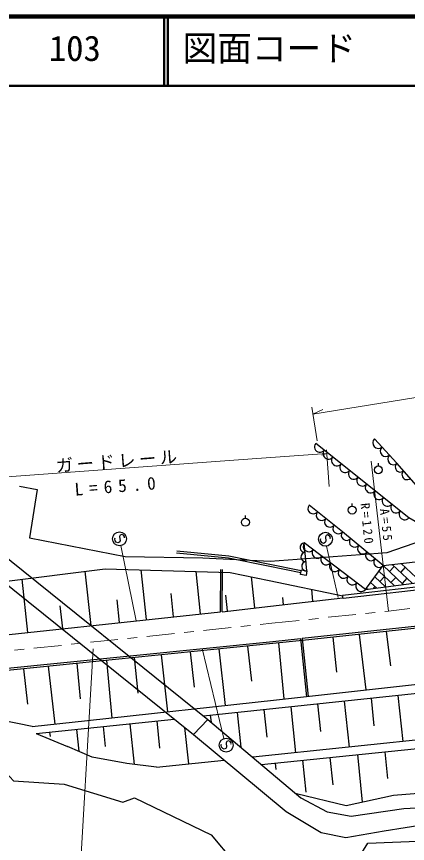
# Model space of a CAD drawing. Units: millimetres, scale not verified. Extents: x -61820 to 680000, y 20000 to 380000.
# Drawn here: x 96482 to 152790, y 260940 to 380000 of the extents above; entities that cross this region are included whole.
import ezdxf
from ezdxf.enums import TextEntityAlignment as Align

# ---------------------------------------------------------------- set-up
doc = ezdxf.new("R2010")
doc.units = ezdxf.units.MM
doc.header["$LTSCALE"] = 1000
doc.linetypes.add('USER1', pattern=[8.2, 4, -1.4, 1.4, -1.4])
for name, color, linetype, lineweight in [('M-BGD', 7, 'Continuous', 25), ('M-BMK', 2, 'USER1', 13), ('M-BMK-ROW', 30, 'Continuous', 25), ('M-STR-HTXT', 7, 'Continuous', 13), ('M-STR-STR3', 7, 'Continuous', 25), ('M-STR-STRC', 7, 'Continuous', 25), ('M-TTL', 2, 'Continuous', 140), ('M-TTL-LINE', 7, 'Continuous', 50)]:
    doc.layers.add(name, color=color, linetype=linetype, lineweight=lineweight)
doc.layers.add('M-TTL-TXT', color=7, linetype='Continuous')
doc.styles.add('ＭＳ ゴシック', font='')
doc.styles.get('ＭＳ ゴシック').set_extended_font_data('MS Gothic')

msp = doc.modelspace()

# ---------------------------------------------------------------- linework, layer by layer
at = {"layer": 'M-BGD'}
for p, q in [((148596, 315305), (148596, 315695)), ((81544, 312974), (124019, 278811)), ((79886, 310458), (121974, 276607)), ((144820, 309509), (144820, 309899)), ((129454, 307753), (129454, 308143)), ((107237, 292315), (106390, 300136)), ((115203, 293169), (114433, 300349)), ((122994, 294004), (122338, 300112)), ((126086, 294307), (126144, 300397)), ((137488, 300191), (132709, 301152)), ((137430, 299899), (132727, 300845)), ((98111, 291336), (97285, 298971)), ((127233, 299965), (132853, 298798)), ((130784, 294844), (130303, 299328)), ((132853, 298798), (143463, 296596)), ((119098, 293587), (118740, 296928)), ((126889, 294422), (126646, 296684)), ((139181, 295804), (138994, 297523)), ((143496, 296298), (143463, 296596)), ((111308, 292751), (110958, 296008)), ((133080, 295107), (143496, 296298)), ((134938, 295319), (134824, 296374)), ((103132, 291874), (102780, 295160)), ((126086, 294307), (133080, 295107)), ((157681, 292600), (137629, 290462)), ((142021, 290628), (142545, 285618)), ((145833, 291035), (146807, 283044)), ((149745, 291452), (150347, 286508)), ((79492, 284600), (133391, 290034)), ((133409, 289734), (79516, 284288)), ((129763, 289366), (130333, 284325)), ((133391, 290034), (137380, 290437)), ((134199, 289814), (135000, 281742)), ((137380, 290437), (138229, 282052)), ((137629, 290462), (138478, 282083)), ((121468, 288527), (122043, 283443)), ((125616, 288947), (126536, 280808)), ((109460, 287314), (110224, 278995)), ((113410, 287713), (113929, 282593)), ((117321, 288108), (118249, 279894)), ((97485, 286104), (98067, 280978)), ((101041, 286463), (101988, 278120)), ((105164, 286880), (105634, 281766)), ((123410, 279302), (161047, 283282)), ((151401, 282262), (152104, 275610)), ((106725, 278623), (133907, 281621)), ((139826, 281038), (140246, 277060)), ((143684, 281446), (144386, 274809)), ((147542, 281854), (147964, 277867)), ((128251, 279814), (128780, 274809)), ((132109, 280221), (132529, 276252)), ((135967, 280630), (136668, 274007)), ((98740, 277775), (106725, 278623)), ((99313, 276753), (119180, 278854)), ((121974, 276607), (124019, 278811)), ((124392, 279405), (124497, 278410)), ((108959, 277773), (109262, 274903)), ((112817, 278181), (113438, 272308)), ((116675, 278589), (117093, 274638)), ((120676, 277651), (121231, 272404)), ((99313, 276753), (103834, 274906)), ((101242, 276957), (101308, 276335)), ((105100, 277365), (105433, 274221)), ((149520, 274141), (149918, 270275)), ((116647, 271928), (126389, 272940)), ((137671, 272923), (138143, 268337)), ((141621, 273329), (142026, 269386)), ((145571, 273735), (146277, 266865)), ((133722, 272517), (133816, 271600))]:
    msp.add_line(p, q, dxfattribs=at)
for points in [[(143451, 296695), (157798, 298315), (167070, 299733), (177234, 302032), (186330, 304893), (194290, 307668), (199568, 309131), (204438, 310949), (214063, 314497), (221451, 316123), (230560, 316445), (239006, 315393), (242804, 314481), (252868, 311913), (262787, 310858), (264837, 310946), (268709, 311502), (272613, 312417), (287547, 318016), (295235, 319454), (306615, 322144), (317439, 324708), (322338, 323663), (346688, 329682)], [(346808, 329196), (322346, 323150), (317444, 324196), (306731, 321657), (295339, 318965), (287682, 317532), (272758, 311938), (268802, 311010), (264883, 310447), (262771, 310356), (252779, 311420), (242684, 313996), (238917, 314900), (230538, 315944), (221514, 315625), (214204, 314016), (204611, 310480), (199722, 308655), (194440, 307191), (186487, 304418), (177364, 301549), (167163, 299241), (157863, 297819), (143508, 296199)], [(132727, 300845), (126996, 301998), (119531, 302730)], [(132709, 301152), (127040, 302292), (119555, 303027)], [(85547, 289988), (125836, 294309), (125894, 300399)], [(94310, 298591), (109270, 300504), (127233, 299965)], [(157718, 292302), (137660, 290164), (133409, 289734)], [(173598, 290011), (170645, 282859), (166318, 278982), (163733, 277521), (158058, 276228), (130496, 273366)], [(131747, 272314), (159395, 275155), (164003, 276223), (167093, 277628), (170210, 279939), (172739, 282468), (174594, 286290), (175268, 289830)], [(181056, 287133), (179483, 281906), (176954, 277860), (173751, 274545), (169648, 271679), (165209, 269599), (159728, 268558), (150792, 267827), (143937, 266366), (136797, 268067)], [(133907, 281621), (158111, 284291), (160216, 284596), (161522, 285155)], [(98740, 277775), (85059, 280562), (79726, 281602)], [(124019, 278811), (137441, 267526), (141235, 265489), (144676, 264856), (152263, 265980), (168630, 266823), (172985, 267175), (177200, 268650)], [(121974, 276607), (135320, 265522), (140378, 262501), (143890, 261799), (149440, 262782), (155481, 263696), (165469, 264014), (172564, 264295), (176708, 265418)], [(116647, 271928), (112376, 272434), (107375, 273389), (103834, 274906)]]:
    msp.add_lwpolyline(points, dxfattribs=at)
msp.add_lwpolyline([(138301, 300185), (138187, 299534), (137390, 299673), (137504, 300325)], close=True, dxfattribs=at)
for centre in [(148596, 314734), (144820, 308939), (129454, 307183)]:
    msp.add_circle(centre, 570, dxfattribs=at)
at = {"layer": 'M-BMK'}
for p, q in [((133231, 292644), (150043, 294408)), ((153112, 294773), (150043, 294408)), ((82651, 287336), (133231, 292644))]:
    msp.add_line(p, q, dxfattribs=at)
at = {"layer": 'M-BMK-ROW'}
for points in [[(96899, 312403), (99468, 311908), (98336, 304962), (112117, 302257), (123321, 302084), (132996, 301581), (149844, 302811)], [(149844, 302811), (154986, 304594), (156448, 304257), (176453, 307404), (183061, 307390)], [(80223, 275247), (89878, 273378), (92825, 273422), (96056, 269981), (103361, 269489), (111791, 266890), (113477, 267522), (124505, 262183), (127736, 258320), (135814, 257477), (138624, 256564), (144060, 256133), (147080, 260980), (155369, 261331), (157617, 258521), (165765, 258591), (173071, 260347), (177812, 268976), (184766, 273752), (183010, 276070)]]:
    msp.add_lwpolyline(points, dxfattribs=at)
at = {"layer": 'M-STR-HTXT'}
for p, q in [((139179, 322761), (341942, 355718)), ((139802, 318930), (139019, 323748)), ((139179, 322761), (140593, 323416)), ((131773, 316401), (141172, 317093)), ((141172, 317093), (140439, 316829)), ((141135, 317592), (141521, 312340)), ((77317, 312394), (125793, 315961)), ((125793, 315961), (131773, 316401)), ((147562, 315983), (150043, 294408)), ((113700, 293008), (111508, 303827)), ((142789, 296346), (141148, 303754)), ((123215, 289009), (126360, 276050))]:
    msp.add_line(p, q, dxfattribs=at)
msp.add_lwpolyline([(107537, 288981), (105240, 250270), (152511, 251817)], dxfattribs=at)
at = {"layer": 'M-STR-STR3'}
for p, q in [((143429, 305811), (138616, 309648)), ((149270, 300952), (143429, 305811)), ((146749, 297527), (137932, 304205)), ((138301, 300185), (137932, 304205)), ((149270, 300952), (163748, 302600)), ((154753, 298562), (151880, 301249)), ((146749, 297527), (149270, 300952)), ((150895, 298063), (148673, 300141)), ((152181, 298229), (149270, 300952)), ((150866, 300829), (150183, 300098)), ((153467, 298396), (150575, 301101)), ((152462, 300705), (151779, 299975)), ((149609, 297897), (148076, 299330)), ((149500, 299368), (148816, 298638)), ((151096, 299244), (150412, 298514)), ((152692, 299121), (152008, 298391)), ((147037, 297564), (146883, 297708)), ((148323, 297730), (147479, 298519)), ((148133, 297907), (147919, 297678))]:
    msp.add_line(p, q, dxfattribs=at)
for points in [[(159637, 307600), (157963, 308055), (151281, 315680), (148044, 319202)], [(164850, 303860), (156308, 305901), (152975, 307843), (139576, 318515)], [(146749, 297527), (157371, 298901), (167055, 300274), (176895, 302464), (186308, 305191), (194210, 307857), (199600, 309331), (204325, 311193), (213932, 314745), (220734, 316270)]]:
    msp.add_lwpolyline(points, dxfattribs=at)
for centre, radius, start, end in [((148583, 318615), 797, 132.58835, 312.58833), ((140185, 318029), 779, 141.46497, 321.46497), ((149663, 317441), 797, 132.58835, 312.58833), ((141403, 317059), 779, 141.46497, 321.46497), ((150742, 316267), 797, 132.58835, 312.58833), ((142621, 316089), 779, 141.46497, 321.46497), ((143839, 315119), 779, 141.46497, 321.46497), ((151758, 315135), 724, 131.23056, 311.23058), ((145057, 314149), 779, 141.46497, 321.46497), ((152713, 314046), 724, 131.23056, 311.23058), ((146275, 313179), 779, 141.46497, 321.46497), ((147493, 312209), 779, 141.46497, 321.46497), ((148711, 311238), 779, 141.46497, 321.46497), ((149930, 310268), 779, 141.46497, 321.46497), ((139217, 309169), 770, 141.44003, 321.44003), ((151148, 309298), 779, 141.46497, 321.46497), ((140421, 308209), 770, 141.44003, 321.44003), ((152366, 308328), 779, 141.46497, 321.46497), ((141624, 307250), 770, 141.44003, 321.44003), ((142828, 306291), 770, 141.44003, 321.44003), ((144013, 305325), 760, 140.24258, 320.24258), ((145181, 304353), 760, 140.24258, 320.24258), ((137994, 303535), 673, 95.24411, 275.24409), ((138562, 303728), 790, 142.85873, 322.85872), ((146349, 303382), 760, 140.24258, 320.24258), ((138117, 302195), 673, 95.24411, 275.24409), ((139822, 302774), 790, 142.85873, 322.85872), ((147518, 302410), 760, 140.24258, 320.24258), ((138240, 300855), 673, 95.24411, 275.24409), ((141081, 301820), 790, 142.85873, 322.85872), ((142341, 300866), 790, 142.85873, 322.85872), ((148686, 301438), 760, 140.24258, 320.24258), ((143600, 299912), 790, 142.85873, 322.85872), ((144860, 298958), 790, 142.85873, 322.85872), ((146119, 298004), 790, 142.85873, 322.85872)]:
    msp.add_arc(centre, radius, start, end, dxfattribs=at)
at = {"layer": 'M-STR-STRC'}
for points in [[(112021, 304932), (112037, 305044), (111974, 305197), (111879, 305325), (111640, 305447), (111423, 305336), (111310, 305153), (111386, 304512), (111273, 304329), (111056, 304218), (110841, 304308), (110674, 304533), (110628, 304797), (110676, 304933)], [(141674, 304861), (141690, 304973), (141627, 305125), (141532, 305254), (141293, 305376), (141076, 305265), (140963, 305082), (141039, 304441), (140926, 304258), (140709, 304147), (140494, 304237), (140327, 304462), (140281, 304726), (140330, 304862)], [(127371, 275222), (127388, 275334), (127325, 275486), (127230, 275615), (126991, 275736), (126774, 275626), (126661, 275442), (126737, 274802), (126624, 274619), (126407, 274508), (126191, 274597), (126025, 274822), (125978, 275087), (126027, 275222)]]:
    msp.add_lwpolyline(points, dxfattribs=at)
for centre in [(111316, 304809), (140969, 304738), (126667, 275098)]:
    msp.add_circle(centre, 1000, dxfattribs=at)
at = {"layer": 'M-TTL'}
msp.add_line((680000, 380000), (40000, 380000), dxfattribs=at)
at = {"layer": 'M-TTL-LINE'}
for p, q in [((117750, 380000), (117750, 370000)), ((118250, 380000), (118250, 370000)), ((40000, 370000), (680000, 370000))]:
    msp.add_line(p, q, dxfattribs=at)

# ---------------------------------------------------------------- texts
at = {"layer": 'M-STR-HTXT', "attachment_point": 7, "style": 'ＭＳ ゴシック'}
for s, insert, char_height, rotation in [('\\T1.2;ガードレール', (102229, 314284), 1833, 4.5), ('\\T1.68;L=65.0', (104916, 310978), 1833, 4.5), ('\\T1.39;R=120', (145990, 309895), 1320, 275.8), ('\\T1.39;A=55', (148786, 309077), 1320, 276.5)]:
    msp.add_mtext(s, dxfattribs=dict(at, insert=insert, char_height=char_height, rotation=rotation))
at = {"layer": 'M-TTL-TXT', "style": 'ＭＳ ゴシック'}
for s, p in [('図面コード', (120380, 372500)), ('103', (101142, 372500))]:
    msp.add_text(s, height=3666, dxfattribs=at).set_placement(p, align=Align.BOTTOM_LEFT)

doc.saveas('drawing.dxf')
